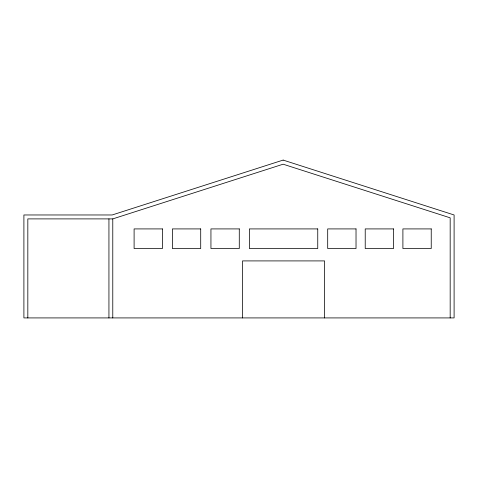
<?xml version="1.0" encoding="UTF-8"?>
<svg xmlns="http://www.w3.org/2000/svg" width="478" height="478" viewBox="0 0 478 478"><rect width="100%" height="100%" fill="white"/><g stroke="black" fill="none" stroke-linecap="round" stroke-linejoin="round"><path stroke-width="0.72" d="M27.826 317.918L27.826 218.894L112.778 218.894L283.131 164.205L450.174 217.831L450.174 317.918M324.592 317.918L324.592 260.91L242.525 260.91L242.525 317.918M112.778 218.894L112.778 317.918M108.936 218.894L108.936 317.918M283.131 160.082L112.163 214.969L23.9 214.969L23.9 317.918L454.1 317.918L454.1 214.969L283.131 160.082M162.436 228.914L134.103 228.914L134.103 248.53L162.436 248.53L162.436 228.914M200.706 228.914L172.373 228.914L172.373 248.53L200.706 248.53L200.706 228.914M239.281 228.914L210.941 228.914L210.941 248.53L239.281 248.53L239.281 228.914M317.75 228.914L249.367 228.914L249.367 248.53L317.75 248.53L317.75 228.914M356.026 228.914L327.693 228.914L327.693 248.53L356.026 248.53L356.026 228.914M393.555 228.914L365.222 228.914L365.222 248.53L393.555 248.53L393.555 228.914M431.234 228.914L402.9 228.914L402.9 248.53L431.234 248.53L431.234 228.914"/></g></svg>
